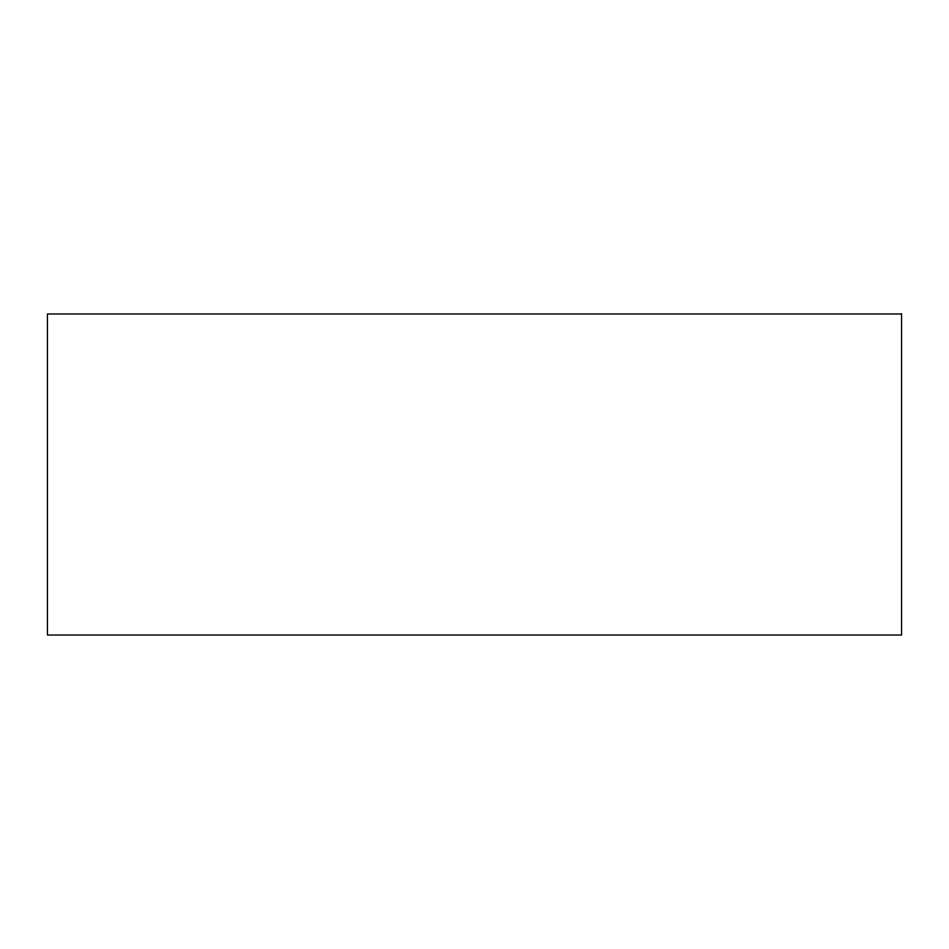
<?xml version="1.0" encoding="UTF-8"?>
<svg xmlns="http://www.w3.org/2000/svg" width="949" height="949" viewBox="0 0 949 949"><rect width="100%" height="100%" fill="white"/><g stroke="black" fill="none" stroke-linecap="round" stroke-linejoin="round"><path stroke-width="1.42" d="M901.55 313.977L47.45 313.977L47.45 635.023L901.55 635.023L901.55 313.977"/></g></svg>
